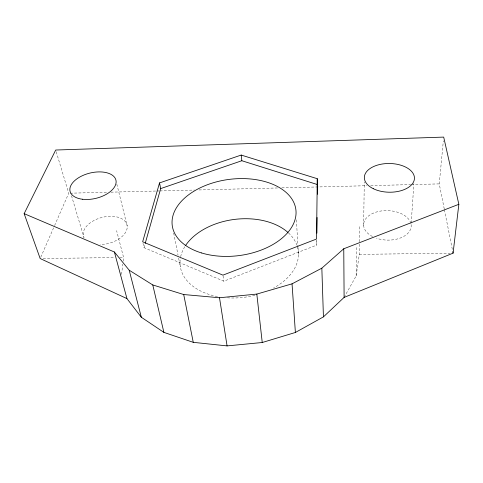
<?xml version="1.0" encoding="UTF-8"?>
<svg xmlns="http://www.w3.org/2000/svg" width="483" height="483" viewBox="0 0 483 483"><rect width="100%" height="100%" fill="white"/><g stroke="black" fill="none" stroke-linecap="round" stroke-linejoin="round"><path stroke-width="0.36" stroke-dasharray="2.42 1.81" d="M344.107 297.401L356.146 275.95L356.351 247.568M356.146 275.95L359.31 254.378L359.437 242.526M359.443 241.784L359.612 226.231M142.986 243.263L144.019 247.67L223.84 281.191L316.757 245.104L316.812 240.625M363.627 225.434L364.291 181.916M411.208 223.08L413.889 183.552M444.257 208.946L439.252 183.89L443.34 140.819M121.583 274.435L122.803 264.104M123.147 261.152L123.582 257.463L116.59 230.614M144.019 247.67L145.033 244.066M40.771 257.179L54.295 226.231M54.597 225.543L68.719 193.224L56.137 151.469M70.222 193.188L107.129 192.258M110.891 192.162L156.081 191.026M156.836 191.002L159.094 190.948M159.849 190.93L194.492 190.054M199.008 189.946L278.087 187.953M281.855 187.857L366.953 185.714M370.721 185.617L410.635 184.615M411.389 184.597L439.252 183.89M43.18 258.514L114.568 257.578M119.826 257.511L123.582 257.463M359.31 254.378L450.078 253.195M71.49 195.718L84.018 237.6A22.478 13.415 -14.5 0 1 102.915 217.205A22.478 13.415 -14.5 0 1 127.198 227.747A22.478 13.415 -14.5 0 1 100.15 244.603M116.82 184.126L127.204 226.104M444.402 209.682L452.493 250.206M173.669 232.999L178.04 255.163M178.619 258.115L180.37 266.978M223.037 275.817L223.84 281.191M296.387 219.789L297.987 246.891M298.029 247.646L298.476 255.175M316.576 240.383L316.757 245.104M411.105 224.571A23.806 14.762 2 0 1 400.667 237.896A23.806 14.762 2 0 1 376.505 238.246M372.52 236.555A23.806 14.762 2 0 1 375.279 212.393A23.806 14.762 2 0 1 410.834 223.285M297.335 246.439A59.518 39.238 -7.3 0 1 273.475 288.091M254.927 295.252A59.518 39.238 -7.3 0 1 227.481 297.836M217.459 296.574A59.518 39.238 -7.3 0 1 180.37 258.17M180.654 256.714A59.518 39.238 -7.3 0 1 184.796 246.716M288.526 232.951A59.518 39.238 -7.3 0 1 296.864 245.05"/><path stroke-width="0.72" d="M317.277 178.704L316.528 239.031L222.941 275.141L142.642 241.796L159.529 182.912L241.198 155.061L317.277 178.704L317.361 194.293M316.896 233.15L317.083 217.459M453.078 253.152L458.85 204.297L443.69 137.1L55.702 150.026L24.15 213.661L40.174 258.556L126.938 298.591L141.326 317.253L163.888 332.376L193.26 342.338L227.076 345.9L262.245 342.513L295.385 332.473L323.435 316.878L344.107 297.401L453.078 253.152L452.782 251.679M145.232 243.347L160.676 188.593L159.529 182.912M24.15 213.661L114.393 252.005L129.203 270.226L152.773 284.946L183.709 294.533L219.499 297.757L256.823 294.081L292.046 283.841L321.841 268.168L343.763 248.769L458.85 204.297M160.676 188.593L241.832 160.73L317.476 184.578M114.393 252.005L126.938 298.591M129.203 270.226L141.326 317.253M152.773 284.946L163.888 332.376M183.709 294.533L193.26 342.338M219.499 297.757L227.076 345.9M256.823 294.081L262.245 342.513M241.198 155.061L241.832 160.73M292.046 283.841L295.385 332.473M321.841 268.168L323.435 316.878M343.763 248.769L344.107 297.401M185.563 245.527A59.518 39.238 -7.3 0 1 234.285 219.439A59.518 39.238 -7.3 0 1 287.995 232.468M82.327 199.231A23.607 12.987 -13.7 0 0 116.107 181.228A23.607 12.987 -13.7 0 0 80.534 176.609A23.607 12.987 -13.7 0 0 82.327 199.231M373.305 188.702A25.062 14.363 0.9 0 0 414.076 180.612A25.062 14.363 0.9 0 0 380.785 164.28A25.062 14.363 0.9 0 0 373.305 188.702M201.477 252.929A62.325 38.417 -7.3 0 0 296.031 213.764A62.325 38.417 -7.3 0 0 204.611 185.84A62.325 38.417 -7.3 0 0 201.477 252.929"/></g></svg>
